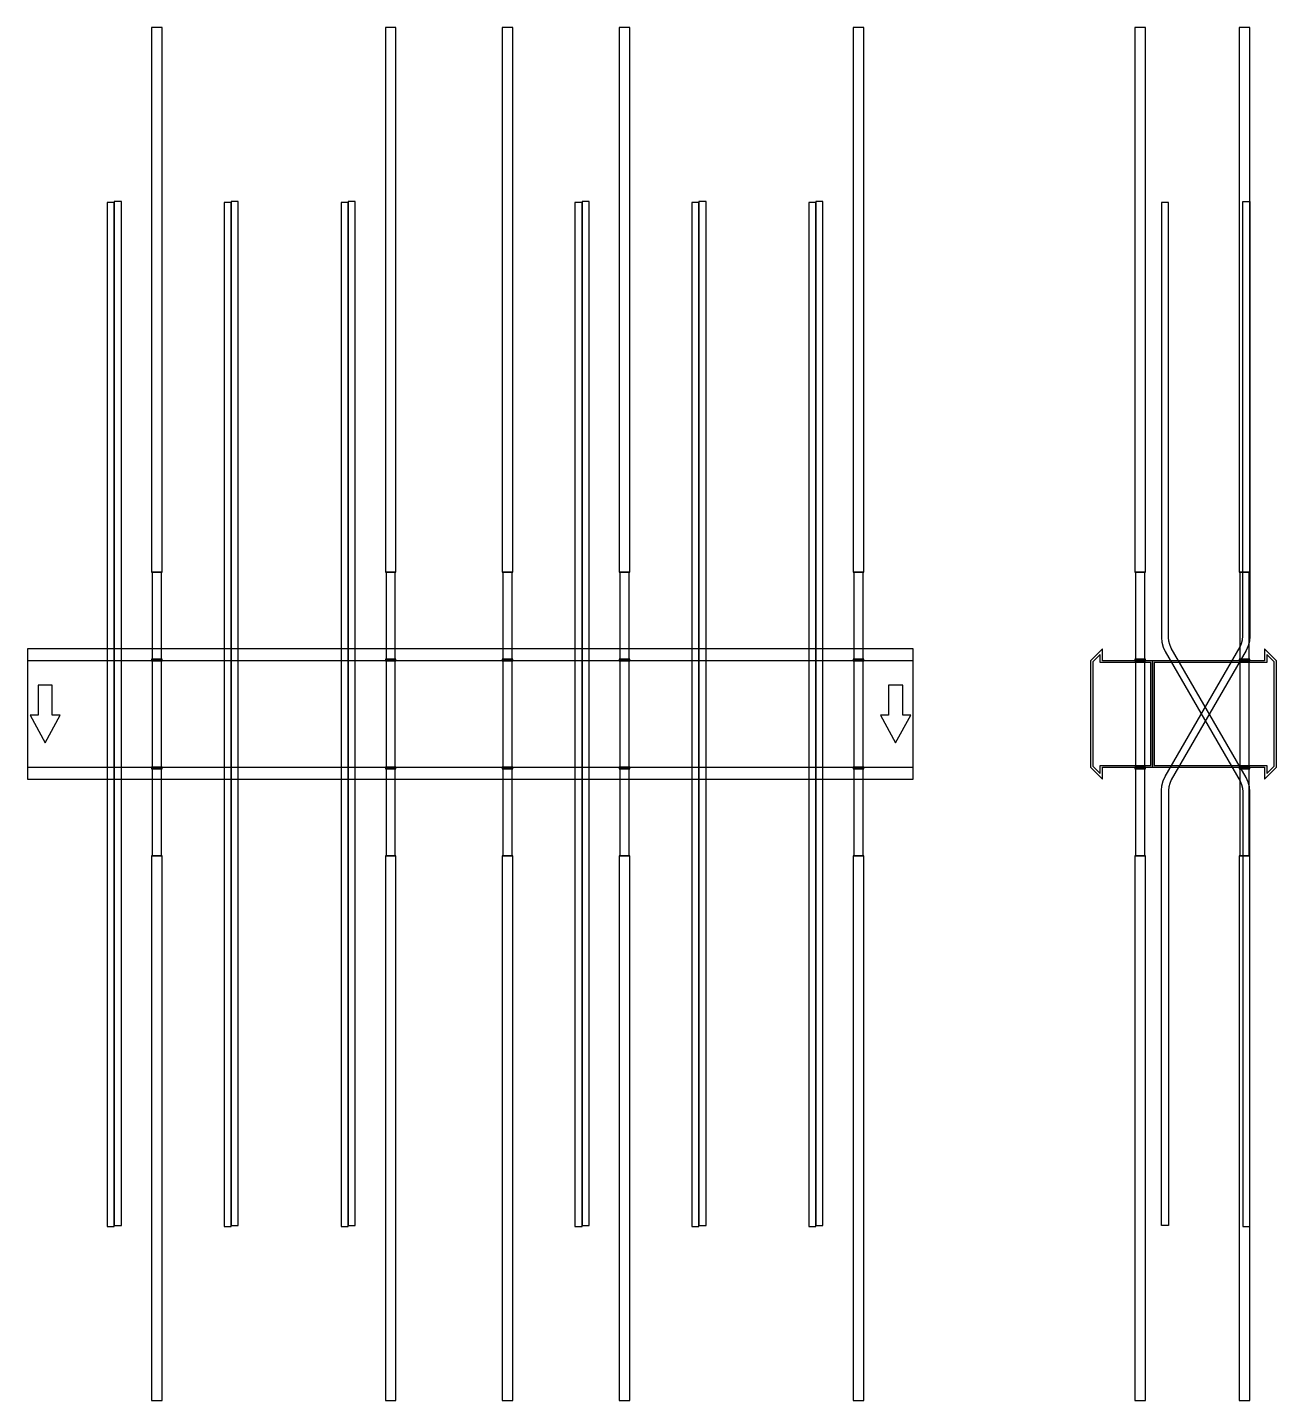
# Model space of a CAD drawing. Extents: x 0 to 1410, y -775 to 775.
import ezdxf

# ---------------------------------------------------------------- set-up
doc = ezdxf.new("R2010")
doc.units = 0
doc.layers.add('Halfen', color=7, linetype='CONTINUOUS')

msp = doc.modelspace()

# ---------------------------------------------------------------- linework, layer by layer
at = {"layer": 'Halfen', "color": 7}
for points in [[(152, 160), (152, 775), (140, 775), (140, 160)], [(416, 160), (416, 775), (404, 775), (404, 160)], [(548, 160), (548, 775), (536, 775), (536, 160)], [(680, 160), (680, 775), (668, 775), (668, 160)], [(944, 160), (944, 775), (932, 775), (932, 160)], [(1262, 160), (1262, 775), (1250, 775), (1250, 160)], [(1380, 160), (1380, 775), (1368, 775), (1368, 160)], [(98, -578.609), (98, 577.25), (90, 577.25), (90, -578.609)], [(106, -577.251), (106, 578.609), (98, 578.609), (98, -577.251)], [(230, -578.609), (230, 577.25), (222, 577.25), (222, -578.609)], [(238, -577.251), (238, 578.609), (230, 578.609), (230, -577.251)], [(362, -578.609), (362, 577.25), (354, 577.25), (354, -578.609)], [(370, -577.251), (370, 578.609), (362, 578.609), (362, -577.251)], [(626, -578.609), (626, 577.25), (618, 577.25), (618, -578.609)], [(634, -577.251), (634, 578.609), (626, 578.609), (626, -577.251)], [(758, -578.609), (758, 577.25), (750, 577.25), (750, -578.609)], [(766, -577.251), (766, 578.609), (758, 578.609), (758, -577.251)], [(890, -578.609), (890, 577.25), (882, 577.25), (882, -578.609)], [(898, -577.251), (898, 578.609), (890, 578.609), (890, -577.251)], [(1280, -577.251), (1280, -86.497), (1280.486, -80.941), (1281.93, -75.553), (1284.287, -70.497), (1368.785, 75.856), (1370.553, 79.648), (1371.635, 83.689), (1372, 87.856), (1372, 578.609), (1380, 578.609), (1380, 87.856), (1379.514, 82.3), (1378.07, 76.912), (1375.713, 71.856), (1291.215, -74.497), (1289.447, -78.289), (1288.365, -82.33), (1288, -86.497), (1288, -577.251)], [(1380, -578.609), (1380, -87.856), (1379.514, -82.3), (1378.07, -76.912), (1375.713, -71.856), (1291.215, 74.497), (1289.447, 78.289), (1288.365, 82.33), (1288, 86.497), (1288, 577.25), (1280, 577.25), (1280, 86.497), (1280.486, 80.941), (1281.93, 75.553), (1284.287, 70.497), (1368.785, -75.856), (1370.553, -79.648), (1371.635, -83.689), (1372, -87.856), (1372, -578.609)], [(151.25, 62), (151.25, 160), (140.75, 160), (140.75, 62)], [(415.25, 62), (415.25, 160), (404.75, 160), (404.75, 62)], [(547.25, 62), (547.25, 160), (536.75, 160), (536.75, 62)], [(679.25, 62), (679.25, 160), (668.75, 160), (668.75, 62)], [(943.25, 62), (943.25, 160), (932.75, 160), (932.75, 62)], [(1261.25, 62), (1261.25, 160), (1250.75, 160), (1250.75, 62)], [(1379.25, 62), (1379.25, 160), (1368.75, 160), (1368.75, 62)], [(0, -73.5), (1000, -73.5), (1000, 73.5), (0, 73.5)], [(152, 60), (152, 62), (140, 62), (140, 60)], [(416, 60), (416, 62), (404, 62), (404, 60)], [(548, 60), (548, 62), (536, 62), (536, 60)], [(680, 60), (680, 62), (668, 62), (668, 60)], [(944, 60), (944, 62), (932, 62), (932, 60)], [(1270, -60), (1270, 60), (1213.5, 60), (1213.5, 73.5), (1200, 60), (1200, -60), (1213.5, -73.5), (1213.5, -60)], [(1268, -58), (1268, 58), (1211, 58), (1211, 67.25), (1202.5, 58.75), (1202.5, -58.75), (1211, -67.25), (1211, -58)], [(1262, 60), (1262, 62), (1250, 62), (1250, 60)], [(1410, -60), (1410, 60), (1396.5, 73.5), (1396.5, 60), (1270, 60), (1270, -60), (1396.5, -60), (1396.5, -73.5)], [(1407.5, -58.75), (1407.5, 58.75), (1399, 67.25), (1399, 58), (1272, 58), (1272, -58), (1399, -58), (1399, -67.25)], [(1380, 60), (1380, 62), (1368, 62), (1368, 60)], [(0, -60), (1000, -60), (1000, 60), (0, 60)], [(151.25, -60), (151.25, 60), (140.75, 60), (140.75, -60)], [(415.25, -60), (415.25, 60), (404.75, 60), (404.75, -60)], [(547.25, -60), (547.25, 60), (536.75, 60), (536.75, -60)], [(679.25, -60), (679.25, 60), (668.75, 60), (668.75, -60)], [(943.25, -60), (943.25, 60), (932.75, 60), (932.75, -60)], [(1261.25, -60), (1261.25, 60), (1250.75, 60), (1250.75, -60)], [(1379.25, -60), (1379.25, 60), (1368.75, 60), (1368.75, -60)], [(20, -32.5), (37, -1.5), (28, -1.5), (28, 32.5), (12, 32.5), (12, -1.5), (3, -1.5)], [(980, -32.5), (997, -1.5), (988, -1.5), (988, 32.5), (972, 32.5), (972, -1.5), (963, -1.5)], [(152, -62), (152, -60), (140, -60), (140, -62)], [(151.25, -160), (151.25, -62), (140.75, -62), (140.75, -160)], [(416, -62), (416, -60), (404, -60), (404, -62)], [(415.25, -160), (415.25, -62), (404.75, -62), (404.75, -160)], [(548, -62), (548, -60), (536, -60), (536, -62)], [(547.25, -160), (547.25, -62), (536.75, -62), (536.75, -160)], [(680, -62), (680, -60), (668, -60), (668, -62)], [(679.25, -160), (679.25, -62), (668.75, -62), (668.75, -160)], [(944, -62), (944, -60), (932, -60), (932, -62)], [(943.25, -160), (943.25, -62), (932.75, -62), (932.75, -160)], [(1262, -62), (1262, -60), (1250, -60), (1250, -62)], [(1261.25, -160), (1261.25, -62), (1250.75, -62), (1250.75, -160)], [(1380, -62), (1380, -60), (1368, -60), (1368, -62)], [(1379.25, -160), (1379.25, -62), (1368.75, -62), (1368.75, -160)], [(152, -775), (152, -160), (140, -160), (140, -775)], [(416, -775), (416, -160), (404, -160), (404, -775)], [(548, -775), (548, -160), (536, -160), (536, -775)], [(680, -775), (680, -160), (668, -160), (668, -775)], [(944, -775), (944, -160), (932, -160), (932, -775)], [(1262, -775), (1262, -160), (1250, -160), (1250, -775)], [(1380, -775), (1380, -160), (1368, -160), (1368, -775)]]:
    msp.add_lwpolyline(points, close=True, dxfattribs=at)

doc.saveas('drawing.dxf')
